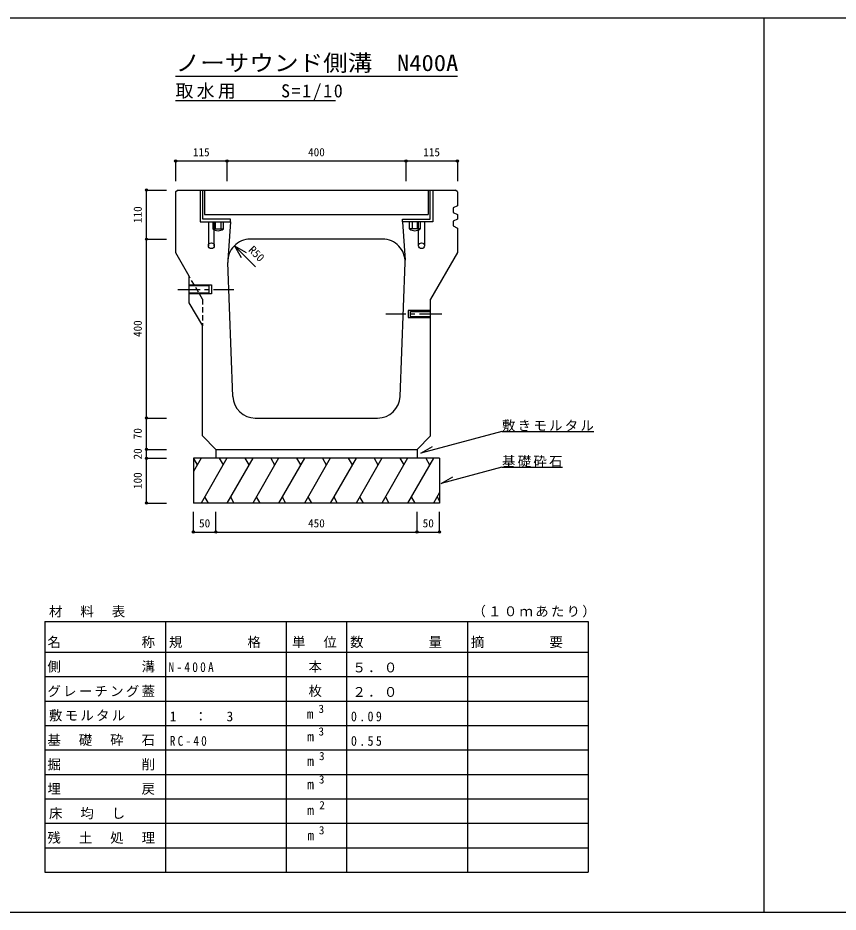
# Model space of a CAD drawing. Units: millimetres at full size, sheet at 1:10. Extents: x -3860 to 2140, y 1264 to 3264.
# Drawn here: x -1527 to 307, y 1264 to 3264 of the extents above; entities that cross this region are included whole.
import ezdxf
from ezdxf.enums import TextEntityAlignment as Align

# ---------------------------------------------------------------- set-up
doc = ezdxf.new("R2010")
doc.units = ezdxf.units.MM
doc.header["$LTSCALE"] = 10
doc.header["$PDMODE"] = 32
doc.header["$PDSIZE"] = 5
doc.linetypes.add('CHAIN1', pattern=[8, 5, -1, 1, -1])
doc.linetypes.add('DASHED1', pattern=[1.8, 1.2, -0.6])
doc.layers.add('0-0_通り芯', color=7, linetype='Continuous')
doc.styles.add('ＭＳ ゴシック', font='')
doc.styles.get('ＭＳ ゴシック').set_extended_font_data('MS Gothic')

msp = doc.modelspace()

# ---------------------------------------------------------------- linework, layer by layer
at = {"layer": '0-0_通り芯', "color": 2}
for p, q in [((140.47, 3263.58), (140.47, 1263.58)), ((-1085.53, 2791.58), (-1085.53, 2807.58)), ((-1073.53, 2807.58), (-1073.53, 2791.58)), ((-645.53, 2807.58), (-645.53, 2791.58)), ((-633.53, 2791.58), (-633.53, 2807.58)), ((-1859.53, 1263.58), (140.47, 1263.58)), ((140.47, 1263.58), (2140.47, 1263.58))]:
    msp.add_line(p, q, dxfattribs=at)
at = {"layer": '0-0_通り芯'}
for p, q in [((-1174.53, 3133.58), (-544.53, 3133.58)), ((-1174.53, 3078.58), (-817.03, 3078.58)), ((-1109.53, 2878.58), (-1109.53, 2823.58)), ((-609.53, 2878.58), (-609.53, 2823.58)), ((-1109.53, 2823.58), (-609.53, 2823.58)), ((-444.75, 2338.36), (-239.75, 2338.36)), ((-1084.53, 2298.58), (-1084.53, 2278.58)), ((-634.53, 2298.58), (-634.53, 2278.58)), ((-1134.53, 2278.58), (-1134.53, 2178.58)), ((-584.53, 2278.58), (-1134.53, 2278.58)), ((-1117.53, 2278.58), (-1134.53, 2249.14)), ((-1134.53, 2278.06), (-1126.18, 2263.6)), ((-1059.79, 2278.58), (-1117.53, 2178.58)), ((-1077.1, 2278.58), (-1068.44, 2263.6)), ((-1002.06, 2278.58), (-1059.79, 2178.58)), ((-1019.36, 2278.58), (-1010.71, 2263.6)), ((-944.32, 2278.58), (-1002.06, 2178.58)), ((-961.63, 2278.58), (-952.97, 2263.6)), ((-886.59, 2278.58), (-944.32, 2178.58)), ((-903.89, 2278.58), (-895.24, 2263.6)), ((-828.85, 2278.58), (-886.59, 2178.58)), ((-846.16, 2278.58), (-837.5, 2263.6)), ((-771.12, 2278.58), (-828.85, 2178.58)), ((-788.42, 2278.58), (-779.77, 2263.6)), ((-713.38, 2278.58), (-771.12, 2178.58)), ((-730.69, 2278.58), (-722.03, 2263.6)), ((-655.65, 2278.58), (-713.38, 2178.58)), ((-672.95, 2278.58), (-664.3, 2263.6)), ((-597.91, 2278.58), (-655.65, 2178.58)), ((-615.22, 2278.58), (-606.56, 2263.6)), ((-584.53, 2278.58), (-584.53, 2178.58)), ((-444.75, 2258.56), (-580.64, 2222.15)), ((-444.75, 2258.56), (-309.75, 2258.56)), ((-580.64, 2222.15), (-554.66, 2237.15)), ((-584.53, 2201.76), (-597.91, 2178.58)), ((-1109.61, 2192.3), (-1101.69, 2178.58)), ((-1051.87, 2192.3), (-1043.95, 2178.58)), ((-994.14, 2192.3), (-986.22, 2178.58)), ((-936.4, 2192.3), (-928.48, 2178.58)), ((-878.67, 2192.3), (-870.75, 2178.58)), ((-820.93, 2192.3), (-813.01, 2178.58)), ((-763.2, 2192.3), (-755.28, 2178.58)), ((-705.46, 2192.3), (-697.54, 2178.58)), ((-647.73, 2192.3), (-639.81, 2178.58)), ((-589.99, 2192.3), (-584.53, 2182.84)), ((-584.53, 2178.58), (-1134.53, 2178.58)), ((-1467.03, 1913.58), (-252.03, 1913.58)), ((-1467.03, 1913.58), (-1467.03, 1790.46)), ((-1197.03, 1913.58), (-1197.03, 1790.46)), ((-927.03, 1913.58), (-927.03, 1790.46)), ((-792.03, 1913.58), (-792.03, 1790.46)), ((-522.03, 1913.58), (-522.03, 1790.46)), ((-252.03, 1913.58), (-252.03, 1790.46)), ((-1467.03, 1845.18), (-252.03, 1845.18)), ((-1467.03, 1790.46), (-252.03, 1790.46)), ((-1467.03, 1790.46), (-1467.03, 1352.71)), ((-1197.03, 1790.46), (-1197.03, 1352.71)), ((-927.03, 1790.46), (-927.03, 1352.71)), ((-792.03, 1790.46), (-792.03, 1352.71)), ((-522.03, 1790.46), (-522.03, 1352.71)), ((-252.03, 1790.46), (-252.03, 1352.71)), ((-1467.03, 1735.75), (-252.03, 1735.75)), ((-1467.03, 1681.03), (-252.03, 1681.03)), ((-1467.03, 1626.31), (-252.03, 1626.31)), ((-1467.03, 1571.59), (-252.03, 1571.59)), ((-1467.03, 1516.87), (-252.03, 1516.87)), ((-1467.03, 1462.15), (-252.03, 1462.15)), ((-1467.03, 1407.43), (-252.03, 1407.43)), ((-1467.03, 1352.71), (-252.03, 1352.71)), ((-1381.53, 1352.7), (-472.53, 1352.7))]:
    msp.add_line(p, q, dxfattribs=at)
at = {"layer": '0-0_通り芯', "color": 4}
for p, q in [((-1174.53, 2943.58), (-1059.53, 2943.58)), ((-1174.53, 2943.58), (-1174.53, 2898.58)), ((-1059.53, 2943.58), (-1059.53, 2898.58)), ((-1059.53, 2943.58), (-659.53, 2943.58)), ((-659.53, 2943.58), (-659.53, 2898.58)), ((-659.53, 2943.58), (-544.53, 2943.58)), ((-544.53, 2943.58), (-544.53, 2898.58)), ((-1239.53, 2768.58), (-1239.53, 2878.58)), ((-1239.53, 2878.58), (-1194.53, 2878.58)), ((-1113.53, 2813.58), (-1113.53, 2878.58)), ((-605.53, 2813.58), (-605.53, 2878.58)), ((-1051.53, 2813.58), (-1113.53, 2813.58)), ((-1101.03, 2807.58), (-1101.03, 2754.08)), ((-1088.03, 2754.08), (-1088.03, 2807.58)), ((-1051.53, 2807.58), (-1051.53, 2813.58)), ((-667.53, 2813.58), (-605.53, 2813.58)), ((-667.53, 2807.58), (-667.53, 2813.58)), ((-631.03, 2754.08), (-631.03, 2807.58)), ((-618.03, 2807.58), (-618.03, 2754.08)), ((-1239.53, 2368.58), (-1239.53, 2768.58)), ((-1239.53, 2768.58), (-1194.53, 2768.58)), ((-1042.97, 2753.94), (-1016.99, 2738.94)), ((-1042.97, 2753.94), (-1027.97, 2727.96)), ((-995.97, 2706.93), (-1042.97, 2753.94)), ((-1239.53, 2298.58), (-1239.53, 2368.58)), ((-1239.53, 2368.58), (-1194.53, 2368.58)), ((-1239.53, 2278.58), (-1239.53, 2298.58)), ((-1239.53, 2298.58), (-1194.53, 2298.58)), ((-1239.53, 2178.58), (-1239.53, 2278.58)), ((-1239.53, 2278.58), (-1194.53, 2278.58)), ((-1239.53, 2178.58), (-1194.53, 2178.58)), ((-1134.53, 2113.58), (-1134.53, 2158.58)), ((-1084.53, 2113.58), (-1084.53, 2158.58)), ((-634.53, 2113.58), (-634.53, 2158.58)), ((-584.53, 2113.58), (-584.53, 2158.58)), ((-1134.53, 2113.58), (-1084.53, 2113.58)), ((-1084.53, 2113.58), (-634.53, 2113.58)), ((-634.53, 2113.58), (-584.53, 2113.58))]:
    msp.add_line(p, q, dxfattribs=at)
at = {"layer": '0-0_通り芯', "color": 3}
for p, q in [((-1174.53, 2874.58), (-1170.53, 2878.58)), ((-1174.53, 2874.58), (-1174.53, 2738.58)), ((-1170.53, 2878.58), (-548.53, 2878.58)), ((-544.53, 2874.58), (-548.53, 2878.58)), ((-544.53, 2823.58), (-544.53, 2813.58)), ((-1051.53, 2807.58), (-1057.5, 2722.07)), ((-667.53, 2807.58), (-661.56, 2722.07)), ((-544.53, 2793.58), (-544.53, 2738.58)), ((-711.44, 2768.58), (-1007.62, 2768.58)), ((-1174.53, 2738.58), (-1144.53, 2686.62)), ((-544.53, 2738.58), (-604.53, 2634.66)), ((-1046.33, 2416.71), (-1057.58, 2716.71)), ((-672.72, 2416.71), (-661.47, 2716.71)), ((-604.53, 2328.58), (-604.53, 2634.66)), ((-1114.53, 2328.58), (-1114.53, 2574.66)), ((-996.37, 2368.58), (-722.69, 2368.58)), ((-1084.53, 2298.58), (-1114.53, 2328.58)), ((-604.53, 2328.58), (-634.53, 2298.58)), ((-1084.53, 2298.58), (-634.53, 2298.58))]:
    msp.add_line(p, q, dxfattribs=at)
at = {"layer": '0-0_通り芯', "color": 3, "linetype": 'DASHED1'}
for q in [(-1144.53, 2686.62), (-1114.53, 2574.66)]:
    msp.add_line((-1114.53, 2634.66), q, dxfattribs=at)
at = {"layer": '0-0_通り芯', "linetype": 'CHAIN1'}
for p, q in [((-1169.53, 2656.26), (-1044.53, 2656.26)), ((-579.53, 2601.26), (-704.53, 2601.26))]:
    msp.add_line(p, q, dxfattribs=at)
at = {"layer": '0-0_通り芯', "color": 2}
for points in [[(-3859.53, 3263.58), (2140.47, 3263.58), (2140.47, 1263.58)], [(-1091.53, 2807.58), (-1091.53, 2791.58), (-1067.53, 2791.58), (-1067.53, 2807.58)], [(-627.53, 2807.58), (-627.53, 2791.58), (-651.53, 2791.58), (-651.53, 2807.58)]]:
    msp.add_lwpolyline(points, dxfattribs=at)
at = {"layer": '0-0_通り芯', "color": 4}
for points in [[(-1119.53, 2878.58), (-1119.53, 2807.58), (-1051.53, 2807.58)], [(-599.53, 2878.58), (-599.53, 2807.58), (-667.53, 2807.58)]]:
    msp.add_lwpolyline(points, dxfattribs=at)
at = {"layer": '0-0_通り芯', "color": 3}
for points in [[(-544.53, 2874.58), (-544.53, 2843.58), (-553.53, 2838.58), (-553.53, 2828.58), (-544.53, 2823.58)], [(-544.53, 2813.58), (-553.53, 2808.58), (-553.53, 2798.58), (-544.53, 2793.58)], [(-1144.53, 2686.62), (-1144.53, 2626.62), (-1114.53, 2574.66)]]:
    msp.add_lwpolyline(points, dxfattribs=at)
at = {"layer": '0-0_通り芯'}
for points in [[(-1144.53, 2666.27), (-1094.53, 2666.27), (-1094.53, 2646.26), (-1144.53, 2646.26)], [(-1144.53, 2648.27), (-1099.53, 2648.27), (-1099.53, 2664.26), (-1144.53, 2664.26)], [(-604.53, 2609.26), (-654.53, 2609.26), (-654.53, 2593.26), (-604.53, 2593.26)], [(-604.53, 2595.26), (-649.53, 2595.26), (-649.53, 2607.26), (-604.53, 2607.26)], [(-444.75, 2338.36), (-626.26, 2289.73), (-600.28, 2304.73)]]:
    msp.add_lwpolyline(points, dxfattribs=at)
at = {"layer": '0-0_通り芯', "color": 4}
for centre in [(-1094.53, 2754.08), (-624.53, 2754.08)]:
    msp.add_circle(centre, 6.5, dxfattribs=at)
at = {"layer": '0-0_通り芯', "color": 2}
for centre in [(-1079.53, 2807.58), (-639.53, 2807.58)]:
    msp.add_arc(centre, 20, 233.1301, 306.8699, dxfattribs=at)
at = {"layer": '0-0_通り芯', "color": 3}
for centre, start, end in [((-1007.62, 2718.58), 90, 182.14759), ((-711.44, 2718.58), 357.85241, 90), ((-996.37, 2418.58), 182.14759, 270), ((-722.69, 2418.58), 270, 357.85241)]:
    msp.add_arc(centre, 50, start, end, dxfattribs=at)
at = {"layer": '0-0_通り芯', "color": 4}
for p in [(-1174.53, 2943.58), (-1059.53, 2943.58), (-659.53, 2943.58), (-544.53, 2943.58), (-1239.53, 2878.58), (-1239.53, 2768.58), (-1239.53, 2368.58), (-1239.53, 2298.58), (-1239.53, 2278.58), (-1239.53, 2178.58), (-1134.53, 2113.58), (-1084.53, 2113.58), (-634.53, 2113.58), (-584.53, 2113.58)]:
    msp.add_point(p, dxfattribs=at)

# ---------------------------------------------------------------- texts
at = {"layer": '0-0_通り芯', "color": 3, "style": 'ＭＳ ゴシック', "width": 1.1}
msp.add_text('ノーサウンド側溝\u3000N400A', height=36.66, dxfattribs=at).set_placement((-1174.53, 3133.58), align=Align.BOTTOM_LEFT)
at = {"layer": '0-0_通り芯', "color": 4, "style": 'ＭＳ ゴシック'}
for s, p in [('115', (-1135.78, 2948.58)), ('400', (-878.28, 2948.58)), ('115', (-620.78, 2948.58)), ('50', (-1122.03, 2118.58)), ('450', (-878.28, 2118.58)), ('50', (-622.03, 2118.58)), ('3', (-855.01, 1703.65)), ('3', (-855.01, 1653.03)), ('3', (-853.84, 1597.97)), ('3', (-854.11, 1545.71)), ('2', (-853.21, 1488.19)), ('3', (-854.11, 1432.1))]:
    msp.add_text(s, height=18.33, dxfattribs=at).set_placement(p, align=Align.BOTTOM_LEFT)
for s, rotation, p in [('110', 90, (-1244.53, 2804.83)), ('R50', 315, (-1016.99, 2738.94)), ('400', 90, (-1244.53, 2549.83)), ('70', 90, (-1244.53, 2321.08)), ('20', 90, (-1244.53, 2276.08)), ('100', 90, (-1244.53, 2209.83))]:
    msp.add_text(s, height=18.33, rotation=rotation, dxfattribs=at).set_placement(p, align=Align.BOTTOM_LEFT)
at = {"layer": '0-0_通り芯', "style": 'ＭＳ ゴシック'}
for p in [(-881.11, 1689.28), (-880.21, 1638.67), (-880.21, 1583.95), (-880.21, 1531.96), (-880.12, 1473.82), (-879.94, 1417.73)]:
    msp.add_text('m', height=21.99, dxfattribs=at).set_placement(p, align=Align.BOTTOM_LEFT)
at = {"layer": '0-0_通り芯', "attachment_point": 7, "style": 'ＭＳ ゴシック'}
for s, insert, char_height in [('\\T1.18;取水用\u3000\u3000S=1/10', (-1174.53, 3078.58), 29.33), ('\\T1.17;敷きモルタル', (-444.75, 2338.36), 21.99), ('\\T1.17;基礎砕石', (-444.75, 2258.56), 21.99), ('\\T1.17;材\u3000料\u3000表', (-1457.53, 1922.52), 21.99), ('\\T1.17;（１０ｍあたり）', (-510.78, 1922.52), 21.99), ('\\T1.17;名\u3000\u3000\u3000\u3000\u3000称', (-1461.03, 1854.12), 21.99), ('\\T1.17;規\u3000\u3000\u3000\u3000格', (-1189.28, 1854.12), 21.99), ('\\T1.17;単\u3000位', (-914.03, 1854.12), 21.99), ('\\T1.17;数\u3000\u3000\u3000\u3000量', (-784.28, 1854.12), 21.99), ('\\T1.17;摘\u3000\u3000\u3000\u3000要', (-514.28, 1854.12), 21.99), ('\\T1.17;側\u3000\u3000\u3000\u3000\u3000溝', (-1461.03, 1799.41), 21.99), ('\\T1.39;\\W0.85;N-400A', (-1190.28, 1800.2), 21.99), ('\\T1.17;\u3000本', (-912.28, 1799.41), 21.99), ('\\T1.17;５．０', (-779.03, 1799.41), 21.99), ('\\T1.17;グレーチング蓋', (-1461.03, 1744.69), 21.99), ('\\T1.17;\u3000枚', (-912.28, 1744.69), 21.99), ('\\T1.17;２．０', (-779.03, 1744.69), 21.99), ('\\T1.17;敷モルタル', (-1457.53, 1689.97), 21.99), ('\\T1.21;1\u3000：\u30003', (-1187.53, 1689.97), 21.99), ('\\T1.38;\\W0.9;0.09', (-782.53, 1689.97), 21.99), ('\\T1.17;基\u3000礎\u3000砕\u3000石', (-1461.03, 1635.25), 21.99), ('\\T1.38;\\W0.85;RC-40', (-1187.53, 1635.25), 21.99), ('\\T1.38;\\W0.9;0.55', (-782.53, 1635.25), 21.99), ('\\T1.17;掘\u3000\u3000\u3000\u3000\u3000削', (-1461.03, 1580.53), 21.99), ('\\T1.17;埋\u3000\u3000\u3000\u3000\u3000戻', (-1461.03, 1525.81), 21.99), ('\\T1.17;床\u3000均\u3000し', (-1457.53, 1471.09), 21.99), ('\\T1.17;残\u3000土\u3000処\u3000理', (-1461.03, 1416.37), 21.99)]:
    msp.add_mtext(s, dxfattribs=dict(at, insert=insert, char_height=char_height))

doc.saveas('drawing.dxf')
